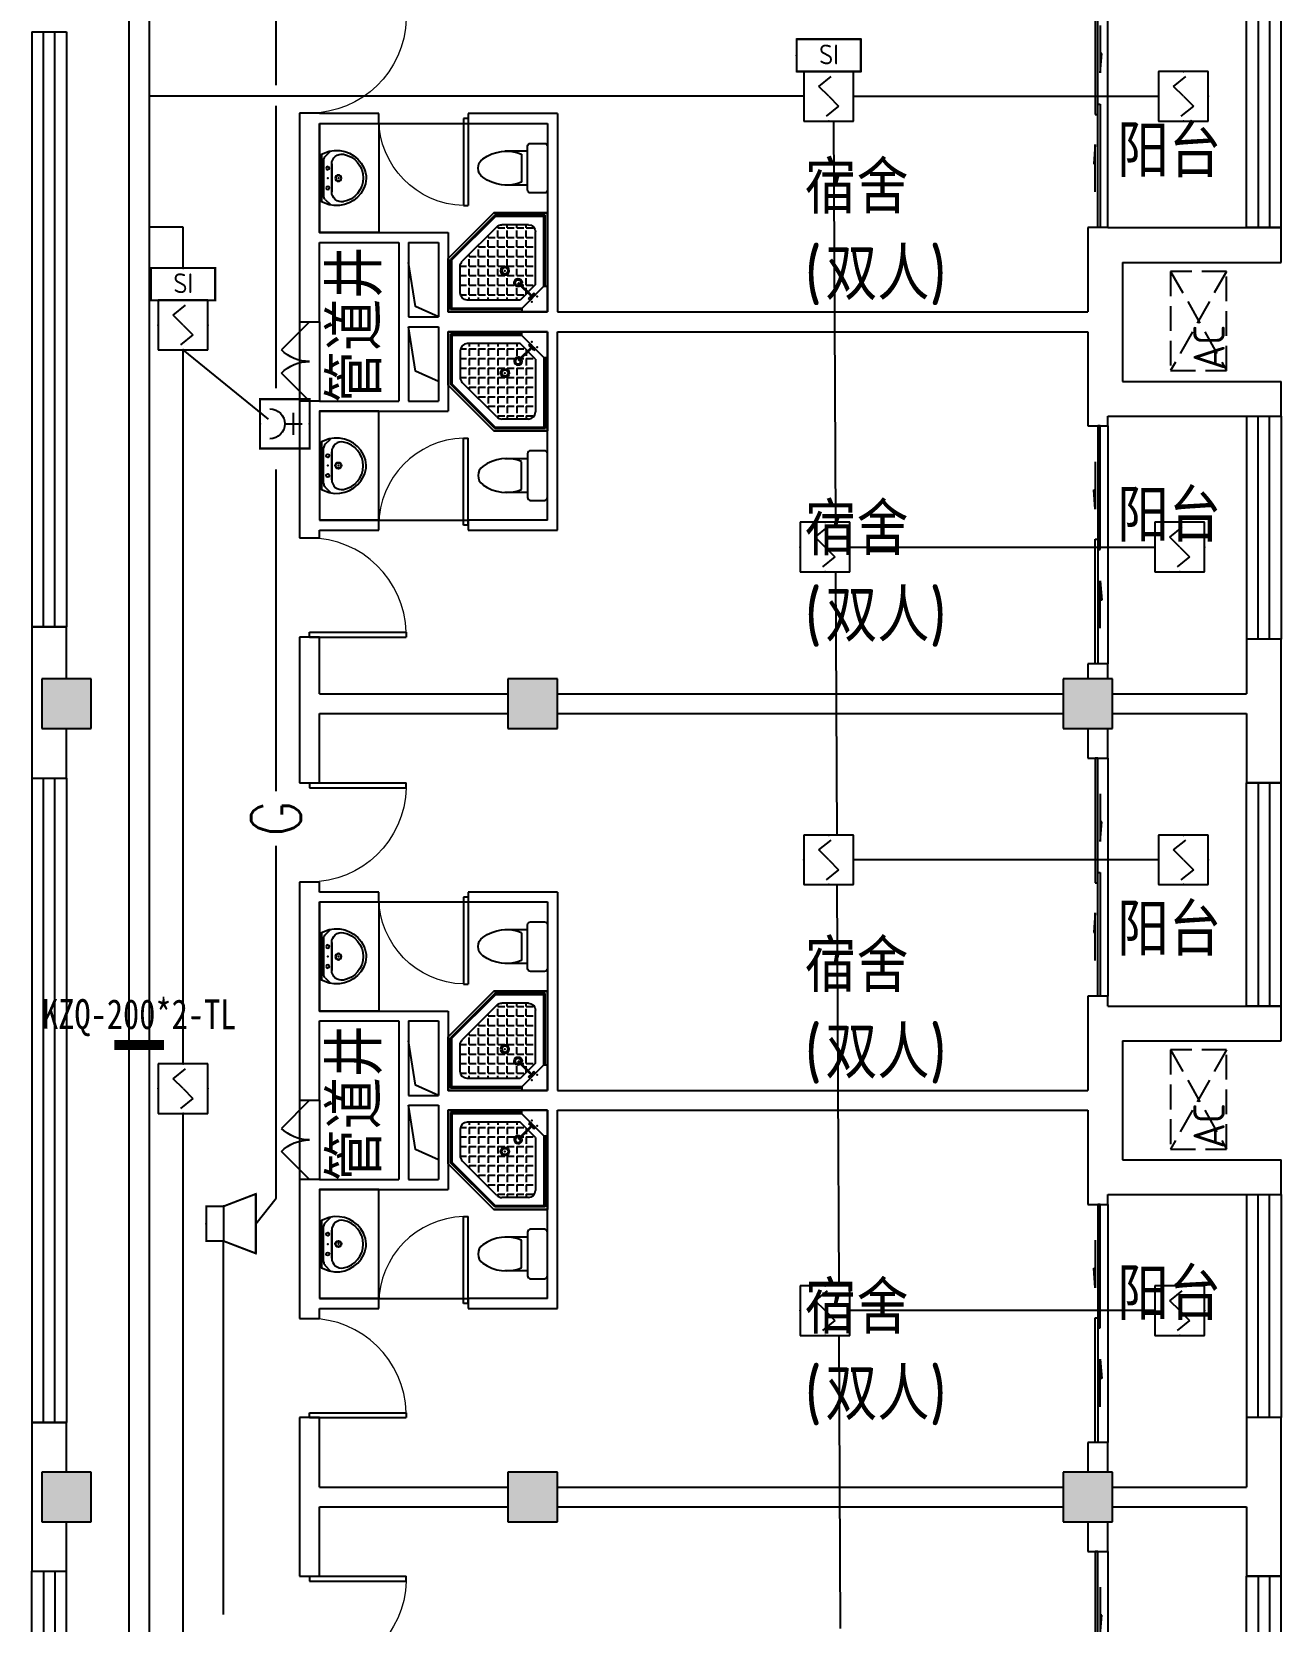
# Model space of a CAD drawing. Extents: x 1725663 to 4653551, y -550461 to 248782.
# Drawn here: x 2380743 to 2393343, y -336607 to -320579 of the extents above; entities that cross this region are included whole.
import ezdxf
from ezdxf.enums import TextEntityAlignment as Align

# ---------------------------------------------------------------- set-up
doc = ezdxf.new("R2010")
doc.units = 0
doc.header["$LTSCALE"] = 1000
doc.linetypes.add('DASH', pattern=[0.35, 0.25, -0.1])
for name, color, linetype in [('0-底图', 7, 'Continuous'), ('CABLETRAY', 4, 'Continuous'), ('CLAYER', 7, 'Continuous'), ('COLUMN', 255, 'Continuous'), ('DIM-消防', 3, 'Continuous'), ('DOOR_FIRE', 4, 'Continuous'), ('EQUIP-广播', 3, 'Continuous'), ('EQUIP-消防', 3, 'Continuous'), ('PUB_HATCH', 8, 'Continuous'), ('PUB_TEXT', 7, 'Continuous'), ('WALL', 2, 'Continuous'), ('WINDOW', 4, 'Continuous'), ('WIRE-消防', 1, 'Continuous'), ('WP_F', 1, 'Continuous'), ('抗震支吊架', 2, 'Continuous'), ('洁具', 213, 'Continuous'), ('空调外机', 211, 'Continuous')]:
    doc.layers.add(name, color=color, linetype=linetype)
doc.styles.add('_TEL_DIM', font='SIMPLEX', dxfattribs={"width": 0.8, "height": 3.5, "bigfont": 'HZTXT'})
doc.styles.add('HZ', font='rs.shx', dxfattribs={"width": 0.8, "bigfont": 'hztxt.shx'})
doc.styles.add('kzcad', font='', dxfattribs={"width": 0.8})
doc.styles.get("Standard").update_dxf_attribs({"font": 'geniso.shx', "bigfont": 'hztxt.shx'})
doc.styles.get('kzcad').set_extended_font_data('SimSun')

# ---------------------------------------------------------------- blocks, each defined once
blk = doc.blocks.new('$equip$00002656')
for p, q in [((-0.5, 1), (-0.5, 0)), ((0.5, 1), (-0.5, 1)), ((0.5, 0), (0.5, 1)), ((-0.219, 0.331), (0.222, 0.331)), ((0, 0.5), (0, 0.15)), ((-0.5, 0), (0.5, 0))]:
    blk.add_line(p, q)
at = {"const_width": 0.04}
blk.add_lwpolyline([(-0.5, 1), (0.5, 1), (0.5, 0), (-0.5, 0), (-0.5, 1), (0.5, 1)], dxfattribs=at)
blk.add_arc((0, 0.8), 0.3, 180, 0)
for p in [(0, 1), (-0.5, 0.5), (0.5, 0.5), (0, 0)]:
    blk.add_point(p)
at = {"color": 7, "flags": 1}
for tag, height, p in [('B', 0.4, (0.762, 0.292)), ('A', 0.00002, (0, 0))]:
    blk.add_attdef(tag, text='', height=height, dxfattribs=at).set_placement(p, align=Align.MIDDLE_CENTER)
blk = doc.blocks.new('A$C29581A72')
at = {"layer": 'EQUIP-消防', "xscale": 500, "yscale": 500, "zscale": 500}
blk.add_blockref('$equip$00002656', (358, 98), dxfattribs=at)
at = {"style": 'HZ', "flags": 1}
for tag in ['WHAT', 'SPEC', 'UNIT']:
    blk.add_attdef(tag, (375, 0), '', height=0.001, dxfattribs=at)
blk = doc.blocks.new('$Equip$00002649')
for p, q in [((-0.5, 0.5), (-0.5, -0.5)), ((0.5, 0.5), (-0.5, 0.5)), ((-0.2, 0.2), (0.05, 0.4)), ((0.5, -0.5), (0.5, 0.5)), ((0, 0), (-0.2, 0.2)), ((0, 0), (0.2, -0.2)), ((0.2, -0.2), (-0.05, -0.4)), ((-0.5, -0.5), (0.5, -0.5))]:
    blk.add_line(p, q)
at = {"const_width": 0.02}
blk.add_lwpolyline([(-0.5, 0.5), (0.5, 0.5), (0.5, -0.5), (-0.5, -0.5), (-0.5, 0.5), (0.5, 0.5)], dxfattribs=at)
for p in [(0, 0.5), (-0.5, 0), (0.5, 0), (0, -0.5)]:
    blk.add_point(p)
at = {"color": 7, "flags": 1}
for tag, height, p in [('A', 0.00002, (0, 0)), ('B', 0.4, (0.762, -0.208))]:
    blk.add_attdef(tag, text='', height=height, dxfattribs=at).set_placement(p, align=Align.MIDDLE_CENTER)
blk = doc.blocks.new('$equip$00002982')
for p, q in [((0, 0.35), (0.35, 0.35)), ((0, 0.35), (0, -0.35)), ((0.35, 0.35), (1, 0.6)), ((0.35, 0.35), (0.35, -0.35)), ((1, 0.6), (1, -0.6)), ((0.35, -0.35), (0, -0.35)), ((1, -0.6), (0.35, -0.35))]:
    blk.add_line(p, q)
at = {"const_width": 0.04}
blk.add_lwpolyline([(0.35, 0.35), (0, 0.35), (0, -0.35), (0.35, -0.35), (1, -0.6), (1, 0.6), (0.35, 0.35), (0, 0.35)], dxfattribs=at)
for p in [(0.35, 0.35), (0, 0), (1, 0), (0.35, -0.35)]:
    blk.add_point(p)
at = {"color": 7, "style": '_TEL_DIM', "flags": 1}
for tag in ['A', 'REMARK']:
    blk.add_attdef(tag, text='', height=0.00002, dxfattribs=at).set_placement((0, 0), align=Align.MIDDLE_CENTER)
blk = doc.blocks.new('$equip$00002776')
for p, q in [((0.65, 0.65), (-0.65, 0.65)), ((-0.65, 0.65), (-0.65, 0)), ((0.65, 0), (0.65, 0.65)), ((-0.65, 0), (0.65, 0))]:
    blk.add_line(p, q)
at = {"const_width": 0.04}
blk.add_lwpolyline([(-0.65, 0.65), (-0.65, 0), (0.65, 0), (0.65, 0.65), (-0.65, 0.65), (-0.65, 0)], dxfattribs=at)
for p in [(0, 0.65), (-0.65, 0.325), (0.65, 0.325), (0, 0)]:
    blk.add_point(p)
at = {"color": 7}
blk.add_attdef('$TEXT$', text='', height=0.4, dxfattribs=at).set_placement((0.006, 0.343), align=Align.MIDDLE_CENTER)
at = {"color": 7, "flags": 1}
for tag, p in [('B', (0.905, 0.246)), ('A', (0, 0))]:
    blk.add_attdef(tag, text='', height=0.4, dxfattribs=at).set_placement(p, align=Align.MIDDLE_CENTER)
blk = doc.blocks.new('1F平面-CAD导入_dwg_Drawing4_t3_dwg_$plan$00001613-474159-1F-927810-1F')
at = {"layer": '洁具'}
for p, q in [((-200, 170), (-430, 170)), ((-30, 250), (-170, 250)), ((-260, -140), (-260, 140)), ((-200, -170), (-200, -220)), ((-170, -250), (-30, -250))]:
    blk.add_line(p, q, dxfattribs=at)
for points in [[(-200, 220), (-200, 170), (-200, -170), (-430, -170)], [(0, -220), (0, 220)]]:
    blk.add_lwpolyline(points, dxfattribs=at)
for centre, radius, start, end in [((-413, -227), 398, 67.4505, 126.6381), ((-170, 220), 30, 90, 180), ((-30, 220), 30, 0, 90), ((-590, 0), 110, 123.4509, 236.5491), ((-413, 227), 398, 233.3619, 292.5495), ((-170, -220), 30, 180, 270), ((-30, -220), 30, 270, 0)]:
    blk.add_arc(centre, radius, start, end, dxfattribs=at)
blk = doc.blocks.new('$lvtry$00000169')
at = {"color": 0}
for p, q in [((259, -36), (259, 0)), ((259, -36), (36, -259)), ((276, -120), (120, -276)), ((144, -151), (291, -298)), ((151, -144), (298, -291)), ((259, -24), (976, -24)), ((259, -36), (964, -36)), ((270, -213), (270, -143)), ((276, -120), (808, -120)), ((366, -213), (366, -143)), ((462, -213), (462, -143)), ((558, -213), (558, -143)), ((655, -213), (655, -143)), ((751, -213), (751, -143)), ((847, -213), (847, -143)), ((964, -36), (976, -24)), ((964, -36), (964, -525)), ((976, -24), (976, -530)), ((36, -259), (0, -259)), ((24, -259), (24, -976)), ((36, -259), (36, -964)), ((120, -276), (120, -808)), ((120, -309), (147, -309)), ((173, -309), (173, -239)), ((173, -309), (243, -309)), ((183, -213), (205, -213)), ((220, -213), (243, -213)), ((270, -213), (340, -213)), ((270, -263), (270, -239)), ((334, -309), (340, -309)), ((366, -213), (436, -213)), ((366, -309), (366, -239)), ((366, -309), (436, -309)), ((462, -213), (532, -213)), ((462, -309), (462, -239)), ((462, -309), (532, -309)), ((558, -213), (628, -213)), ((558, -309), (558, -239)), ((558, -309), (628, -309)), ((655, -213), (725, -213)), ((655, -309), (655, -239)), ((655, -309), (725, -309)), ((751, -213), (821, -213)), ((751, -309), (751, -239)), ((751, -309), (821, -309)), ((847, -213), (880, -213)), ((847, -309), (847, -239)), ((847, -309), (880, -309)), ((880, -192), (880, -460)), ((120, -405), (147, -405)), ((173, -405), (173, -335)), ((173, -405), (243, -405)), ((173, -501), (173, -431)), ((270, -405), (270, -335)), ((270, -405), (340, -405)), ((270, -501), (270, -431)), ((366, -405), (366, -335)), ((366, -405), (379, -405)), ((366, -501), (366, -431)), ((462, -405), (462, -335)), ((462, -405), (532, -405)), ((462, -501), (462, -431)), ((558, -405), (558, -335)), ((558, -405), (628, -405)), ((558, -501), (558, -431)), ((655, -405), (655, -335)), ((655, -405), (725, -405)), ((655, -501), (655, -431)), ((751, -405), (751, -335)), ((751, -405), (821, -405)), ((751, -501), (751, -431)), ((847, -405), (847, -335)), ((847, -405), (880, -405)), ((847, -501), (847, -431)), ((120, -501), (147, -501)), ((120, -598), (147, -598)), ((173, -501), (243, -501)), ((173, -598), (173, -528)), ((173, -598), (243, -598)), ((173, -694), (173, -624)), ((270, -501), (340, -501)), ((270, -598), (270, -528)), ((270, -598), (340, -598)), ((270, -694), (270, -624)), ((366, -501), (436, -501)), ((366, -598), (366, -528)), ((366, -598), (436, -598)), ((366, -694), (366, -624)), ((462, -501), (532, -501)), ((462, -598), (462, -528)), ((462, -598), (532, -598)), ((462, -694), (462, -624)), ((859, -511), (511, -859)), ((964, -525), (525, -964)), ((976, -530), (530, -976)), ((558, -501), (628, -501)), ((558, -598), (558, -528)), ((558, -598), (628, -598)), ((558, -694), (558, -624)), ((655, -501), (725, -501)), ((655, -598), (655, -528)), ((655, -598), (725, -598)), ((655, -694), (655, -624)), ((751, -501), (821, -501)), ((751, -598), (751, -528)), ((751, -598), (773, -598)), ((847, -501), (867, -501)), ((964, -525), (976, -530)), ((120, -694), (147, -694)), ((120, -790), (147, -790)), ((173, -694), (243, -694)), ((173, -790), (173, -720)), ((173, -790), (243, -790)), ((270, -694), (340, -694)), ((270, -790), (270, -720)), ((270, -790), (340, -790)), ((366, -694), (436, -694)), ((366, -790), (366, -720)), ((366, -790), (436, -790)), ((462, -694), (532, -694)), ((462, -790), (462, -720)), ((462, -790), (532, -790)), ((558, -694), (628, -694)), ((558, -790), (558, -720)), ((558, -790), (580, -790)), ((655, -694), (676, -694)), ((173, -878), (173, -816)), ((192, -880), (460, -880)), ((270, -880), (270, -816)), ((366, -880), (366, -816)), ((462, -880), (462, -816)), ((36, -964), (24, -976)), ((24, -976), (530, -976)), ((36, -964), (525, -964)), ((525, -964), (530, -976))]:
    blk.add_line(p, q, dxfattribs=at)
blk.add_lwpolyline([(0, 0), (0, -1000), (540, -1000), (1000, -540), (1000, 0)], close=True)
for points in [[(0, 0), (0, -1000)], [(0, 0), (1000, 0)], [(1000, 0), (1000, -540)], [(190, -136), (178, -148), (162, -132), (174, -121)], [(136, -190), (148, -178), (132, -162), (121, -174)], [(1000, -540), (540, -1000)], [(0, -1000), (540, -1000)]]:
    blk.add_lwpolyline(points, close=True, dxfattribs=at)
for radius in [43.8, 31.1]:
    blk.add_circle((416, -428), radius, dxfattribs=at)
for centre, radius, start, end in [((808, -192), 72, 0, 90), ((296, -296), 40.6, 142.583, 128.4197), ((296, -296), 28.6, 145.828, 125.6599), ((808, -460), 72, 315, 0), ((192, -808), 72, 180, 270), ((460, -808), 72, 270, 315)]:
    blk.add_arc(centre, radius, start, end, dxfattribs=at)
for p in [(103, -156, 0), (156, -102, 0), (416, -428, 0)]:
    blk.add_point(p, dxfattribs=at)
blk = doc.blocks.new('$lvtry$00000178')
at = {"color": 0}
for p, q in [((-238, 0), (238, 0)), ((-214, -36), (-272, -91)), ((-180, -23), (180, -23)), ((-142, -105), (140, -105)), ((140, -105), (-142, -105)), ((216, -37), (268, -91))]:
    blk.add_line(p, q, dxfattribs=at)
blk.add_lwpolyline([(-104, -430, 0.224698), (110, -425, 0.348046), (269, -79), (239, 0), (-241, 0), (-271, -79, 0.356844)], format="xyb", close=True, dxfattribs=at)
for centre, radius in [((-100, -65), 16.3), ((1, -172), 31.6), ((100, -65), 16.3)]:
    blk.add_circle(centre, radius, dxfattribs=at)
at = {"color": 0, "lineweight": 13}
blk.add_circle((1, -172), 23, dxfattribs=at)
at = {"color": 0}
for centre, radius, start, end in [((-142, -205), 100, 90, 190.5602), ((-180, -73), 50, 90, 133.181), ((140, -205), 100, 349.4398, 90), ((180, -73), 50, 44.5607, 90), ((-1, -179), 243, 190.5602, 349.4398)]:
    blk.add_arc(centre, radius, start, end, dxfattribs=at)
for p in [(0, -65), (1, -172)]:
    blk.add_point(p, dxfattribs=at)
blk = doc.blocks.new('A$C70365C93')
at = {"layer": '洁具'}
blk.add_lwpolyline([(-1900, 2300), (-1900, 1700), (-800, 1700), (-800, 2300)], close=True, dxfattribs=at)
blk.add_blockref('$lvtry$00000178', (-1350, 2280), dxfattribs=at)
at = {"layer": '洁具', "rotation": 180}
blk.add_blockref('$lvtry$00000169', (0, 0), dxfattribs=at)
at = {"layer": '洁具', "extrusion": (0, 0, -1), "xscale": -1, "zscale": -1, "rotation": 90}
blk.add_blockref('1F平面-CAD导入_dwg_Drawing4_t3_dwg_$plan$00001613-474159-1F-927810-1F', (1450, 0), dxfattribs=at)
blk = doc.blocks.new('A$Cf5a72a1b')
at = {"layer": '空调外机', "linetype": 'DASH'}
for p, q in [((1000, 563), (0, 0)), ((1000, 0), (0, 563))]:
    blk.add_line(p, q, dxfattribs=at)
blk.add_lwpolyline([(1000, 563), (0, 563), (0, 0), (1000, 0)], close=True, dxfattribs=at)
at = {"layer": 'PUB_TEXT'}
blk.add_text('AC', height=315, dxfattribs=at).set_placement((5, 18))
blk = doc.blocks.new('$TCHSYS$WIN2D')
for p, q in [((-0.5, 0.5), (0.5, 0.5)), ((-0.5, 0.5), (-0.5, -0.5)), ((0.5, 0.5), (0.5, -0.5)), ((0.5, 0.1667), (-0.5, 0.1667)), ((0.5, -0.1667), (-0.5, -0.1667)), ((-0.5, -0.5), (0.5, -0.5))]:
    blk.add_line(p, q)
blk = doc.blocks.new('$DorLib2D$00000131')
at = {"color": 0, "linetype": 'Continuous'}
for p, q in [((0.15, 0.125), (0.2319, 0.1973)), ((0.2319, 0.1973), (0.2319, 0.125)), ((-0.5, 0.125), (-0.5, 0)), ((0.0192, 0.125), (-0.5, 0.125)), ((0.0192, 0), (0.0192, 0.125)), ((0.35, 0.125), (0.15, 0.125)), ((-0.5, 0), (0.0192, 0)), ((-0.024, 0), (0.5, 0)), ((-0.024, -0.125), (-0.024, 0)), ((0.5, 0), (0.5, -0.125)), ((-0.35, -0.125), (-0.15, -0.125)), ((-0.2319, -0.1973), (-0.2319, -0.125)), ((-0.15, -0.125), (-0.2319, -0.1973)), ((0.5, -0.125), (-0.024, -0.125))]:
    blk.add_line(p, q, dxfattribs=at)
blk = doc.blocks.new('$WINLIB2D$00000001')
at = {"color": 0}
for points in [[(-0.5, 0.5), (-0.5, -0.5)], [(-0.5, 0.5), (0.5, 0.5)], [(0.5, -0.5), (0.5, 0.5)], [(0.5, 0.1667), (-0.5, 0.1667)], [(0.5, -0.1667), (-0.5, -0.1667)], [(-0.5, -0.5), (0.5, -0.5)]]:
    blk.add_lwpolyline(points, dxfattribs=at)
blk = doc.blocks.new('$DorLib2D$00000116')
at = {"color": 0}
for p, q in [((-0.5, 0), (-0.146, 0.354)), ((0.5, 0), (0.146, 0.354))]:
    blk.add_line(p, q, dxfattribs=at)
for centre, start, end in [((-0.5, 0), 0, 45), ((0.5, 0), 135, 180)]:
    blk.add_arc(centre, 0.5, start, end, dxfattribs=at)
blk = doc.blocks.new('$DorLib2D$00000001')
for p, q in [((0.45, 0.975), (0.5, 0.975)), ((0.45, 0), (0.45, 0.975)), ((0.5, 0), (0.5, 0.975)), ((0.5, 0), (0.45, 0))]:
    blk.add_line(p, q)
at = {"lineweight": 13}
blk.add_arc((0.475, 0), 0.975, 91.4693, 180, dxfattribs=at)
blk = doc.blocks.new('ugjhk')
at = {"layer": 'PUB_HATCH'}
for points in [[(1591707, -245970.8), (1591707, -246470.8), (1592207, -246470.8), (1592207, -245970.8)], [(1596407, -245970.8), (1596407, -246470.8), (1596907, -246470.8), (1596907, -245970.8)], [(1602007, -245970.8), (1602007, -246470.8), (1602507, -246470.8), (1602507, -245970.8)], [(1591707, -253970.8), (1591707, -254470.8), (1592207, -254470.8), (1592207, -253970.8)], [(1596407, -253970.8), (1596407, -254470.8), (1596907, -254470.8), (1596907, -253970.8)], [(1602007, -253970.8), (1602007, -254470.8), (1602507, -254470.8), (1602507, -253970.8)]]:
    blk.add_hatch(color=256, dxfattribs=at).paths.add_polyline_path(points)
for points in [[(1595707, -242320.8), (1595476.7, -242217.2), (1595407, -241770.8)], [(1595707, -242970.8), (1595476.7, -242867.2), (1595407, -242420.8)], [(1595707, -250170.8), (1595476.7, -250067.2), (1595407, -249620.8)], [(1595707, -250820.8), (1595476.7, -250717.2), (1595407, -250270.8)]]:
    blk.add_lwpolyline(points)
at = {"layer": 'COLUMN'}
for p, q in [((1591707, -245970.8), (1591707, -246470.8)), ((1592207, -245970.8), (1591707, -245970.8)), ((1592207, -246470.8), (1592207, -245970.8)), ((1596407, -245970.8), (1596407, -246470.8)), ((1596907, -245970.8), (1596407, -245970.8)), ((1596907, -246470.8), (1596907, -245970.8)), ((1602007, -245970.8), (1602007, -246470.8)), ((1602507, -245970.8), (1602007, -245970.8)), ((1602507, -246470.8), (1602507, -245970.8)), ((1591707, -246470.8), (1592207, -246470.8)), ((1596407, -246470.8), (1596907, -246470.8)), ((1602007, -246470.8), (1602507, -246470.8)), ((1591707, -253970.8), (1591707, -254470.8)), ((1592207, -253970.8), (1591707, -253970.8)), ((1592207, -254470.8), (1592207, -253970.8)), ((1596407, -253970.8), (1596407, -254470.8)), ((1596907, -253970.8), (1596407, -253970.8)), ((1596907, -254470.8), (1596907, -253970.8)), ((1602007, -253970.8), (1602007, -254470.8)), ((1602507, -253970.8), (1602007, -253970.8)), ((1602507, -254470.8), (1602507, -253970.8)), ((1591707, -254470.8), (1592207, -254470.8)), ((1596407, -254470.8), (1596907, -254470.8)), ((1602007, -254470.8), (1602507, -254470.8))]:
    blk.add_line(p, q, dxfattribs=at)
at = {"layer": 'DOOR_FIRE'}
for p, q in [((1594307, -242370.8), (1594307, -243170.8)), ((1594507, -242370.8), (1594507, -243170.8)), ((1594307, -250220.8), (1594307, -251020.8)), ((1594507, -250220.8), (1594507, -251020.8))]:
    blk.add_line(p, q, dxfattribs=at)
at = {"layer": 'WALL'}
for p, q in [((1594507, -240266.5), (1594307, -240266.5)), ((1594307, -240266.5), (1594307, -240270.8)), ((1594307, -240270.8), (1594307, -241470.8)), ((1594507, -240270.8), (1594507, -240266.5)), ((1595107, -240270.8), (1594507, -240270.8)), ((1594507, -240370.8), (1594507, -241470.8)), ((1594507, -240370.8), (1595107, -240370.8)), ((1595107, -240370.8), (1595107, -240270.8)), ((1596907, -240270.8), (1596007, -240270.8)), ((1596007, -240270.8), (1596007, -240370.8)), ((1596007, -240370.8), (1596807, -240370.8)), ((1596807, -240370.8), (1596807, -242270.8)), ((1596907, -240270.8), (1596907, -242270.8)), ((1594307, -241470.8), (1594307, -242370.8)), ((1594507, -241470.8), (1595307, -241470.8)), ((1595307, -241470.8), (1595807, -241470.8)), ((1595807, -241470.8), (1595807, -242270.8)), ((1602457, -241420.8), (1602257, -241420.8)), ((1602257, -241420.8), (1602257, -241670.8)), ((1602457, -241420.8), (1603857, -241420.8)), ((1604207, -241420.8), (1603857, -241420.8)), ((1604207, -241770.8), (1604207, -241420.8)), ((1594507, -242370.8), (1594507, -241570.8)), ((1594507, -241570.8), (1595307, -241570.8)), ((1595307, -241570.8), (1595307, -242370.8)), ((1595407, -241570.8), (1595707, -241570.8)), ((1595407, -241570.8), (1595407, -242320.8)), ((1595707, -241570.8), (1595707, -242320.8)), ((1602257, -241670.8), (1602257, -242270.8)), ((1602607, -241770.8), (1604207, -241770.8)), ((1602607, -241770.8), (1602607, -242370.8)), ((1595407, -242320.8), (1595707, -242320.8)), ((1595807, -242270.8), (1596807, -242270.8)), ((1596907, -242270.8), (1602257, -242270.8)), ((1594307, -242370.8), (1594507, -242370.8)), ((1595307, -242370.8), (1595307, -243170.8)), ((1595407, -242420.8), (1595407, -243170.8)), ((1595407, -242420.8), (1595707, -242420.8)), ((1595707, -242420.8), (1595707, -243170.8)), ((1595807, -242470.8), (1595807, -243270.8)), ((1595807, -242470.8), (1596807, -242470.8)), ((1596807, -244370.8), (1596807, -242470.8)), ((1596907, -244470.8), (1596907, -242470.8)), ((1596907, -242470.8), (1602257, -242470.8)), ((1602257, -242470.8), (1602257, -243070.8)), ((1602607, -242370.8), (1602607, -242970.8)), ((1602607, -242970.8), (1604207, -242970.8)), ((1604207, -243320.8), (1604207, -242970.8)), ((1602257, -243070.8), (1602257, -243420.8)), ((1594507, -243170.8), (1594307, -243170.8)), ((1594307, -243170.8), (1594307, -243270.8)), ((1594307, -243270.8), (1594307, -244470.8)), ((1594507, -243170.8), (1595307, -243170.8)), ((1594507, -243270.8), (1594507, -244370.8)), ((1594507, -243270.8), (1595307, -243270.8)), ((1595307, -243270.8), (1595807, -243270.8)), ((1595407, -243170.8), (1595707, -243170.8)), ((1602257, -243420.8), (1602457, -243420.8)), ((1602457, -243420.8), (1602457, -243320.8)), ((1602457, -243320.8), (1603857, -243320.8)), ((1603857, -243320.8), (1604207, -243320.8)), ((1595107, -244370.8), (1594507, -244370.8)), ((1595107, -244470.8), (1595107, -244370.8)), ((1596807, -244370.8), (1596007, -244370.8)), ((1596007, -244370.8), (1596007, -244470.8)), ((1594307, -244470.8), (1594307, -244550.4)), ((1594307, -244550.4), (1594507, -244550.4)), ((1594507, -244470.8), (1595107, -244470.8)), ((1594507, -244550.4), (1594507, -244470.8)), ((1596007, -244470.8), (1596907, -244470.8)), ((1591957, -245445.8), (1591607, -245445.8)), ((1591607, -245445.8), (1591607, -246220.8)), ((1591957, -245970.8), (1591957, -245445.8)), ((1594507, -245550.4), (1594307, -245550.4)), ((1594307, -245550.4), (1594307, -246220.8)), ((1594507, -246120.8), (1594507, -245550.4)), ((1604207, -245570.8), (1603857, -245570.8)), ((1603857, -245570.8), (1603857, -246120.8)), ((1604207, -246220.8), (1604207, -245570.8)), ((1602457, -245820.8), (1602257, -245820.8)), ((1602257, -245820.8), (1602257, -245970.8)), ((1602457, -245970.8), (1602457, -245820.8)), ((1594507, -246120.8), (1596407, -246120.8)), ((1596907, -246120.8), (1602007, -246120.8)), ((1602507, -246120.8), (1603857, -246120.8)), ((1591607, -246220.8), (1591607, -246970.8)), ((1594307, -246220.8), (1594307, -247020.8)), ((1594507, -247020.8), (1594507, -246320.8)), ((1594507, -246320.8), (1596407, -246320.8)), ((1596907, -246320.8), (1602007, -246320.8)), ((1602507, -246320.8), (1603857, -246320.8)), ((1603857, -246320.8), (1603857, -247020.8)), ((1604207, -247020.8), (1604207, -246220.8)), ((1591957, -246970.8), (1591957, -246470.8)), ((1602257, -246470.8), (1602257, -246770.8)), ((1602457, -246770.8), (1602457, -246470.8)), ((1602257, -246770.8), (1602457, -246770.8)), ((1591607, -246970.8), (1591957, -246970.8)), ((1594307, -247020.8), (1594507, -247020.8)), ((1603857, -247020.8), (1604207, -247020.8)), ((1594507, -248020.8), (1594307, -248020.8)), ((1594307, -248020.8), (1594307, -248120.8)), ((1594507, -248120.8), (1594507, -248020.8)), ((1594307, -248120.8), (1594307, -249320.8)), ((1595107, -248120.8), (1594507, -248120.8)), ((1594507, -248220.8), (1594507, -249320.8)), ((1594507, -248220.8), (1595107, -248220.8)), ((1595107, -248220.8), (1595107, -248120.8)), ((1596907, -248120.8), (1596007, -248120.8)), ((1596007, -248120.8), (1596007, -248220.8)), ((1596007, -248220.8), (1596807, -248220.8)), ((1596807, -248220.8), (1596807, -250120.8)), ((1596907, -248120.8), (1596907, -250120.8)), ((1602457, -249170.8), (1602257, -249170.8)), ((1602257, -249170.8), (1602257, -249520.8)), ((1602457, -249270.8), (1602457, -249170.8)), ((1594307, -249320.8), (1594307, -250220.8)), ((1594507, -249320.8), (1595307, -249320.8)), ((1595307, -249320.8), (1595807, -249320.8)), ((1595807, -249320.8), (1595807, -250120.8)), ((1602457, -249270.8), (1603857, -249270.8)), ((1604207, -249270.8), (1603857, -249270.8)), ((1604207, -249620.8), (1604207, -249270.8)), ((1594507, -250220.8), (1594507, -249420.8)), ((1594507, -249420.8), (1595307, -249420.8)), ((1595307, -249420.8), (1595307, -250220.8)), ((1595407, -249420.8), (1595707, -249420.8)), ((1595407, -249420.8), (1595407, -250170.8)), ((1595707, -249420.8), (1595707, -250170.8)), ((1602257, -249520.8), (1602257, -250120.8)), ((1602607, -249620.8), (1602607, -250220.8)), ((1602607, -249620.8), (1604207, -249620.8)), ((1595407, -250170.8), (1595707, -250170.8)), ((1595807, -250120.8), (1596807, -250120.8)), ((1596907, -250120.8), (1602257, -250120.8)), ((1594307, -250220.8), (1594507, -250220.8)), ((1595307, -250220.8), (1595307, -251020.8)), ((1595407, -250270.8), (1595407, -251020.8)), ((1595407, -250270.8), (1595707, -250270.8)), ((1595707, -250270.8), (1595707, -251020.8)), ((1595807, -250320.8), (1595807, -251120.8)), ((1595807, -250320.8), (1596807, -250320.8)), ((1596807, -252220.8), (1596807, -250320.8)), ((1596907, -252320.8), (1596907, -250320.8)), ((1596907, -250320.8), (1602257, -250320.8)), ((1602257, -250320.8), (1602257, -250920.8)), ((1602607, -250220.8), (1602607, -250820.8)), ((1602607, -250820.8), (1604207, -250820.8)), ((1604207, -251170.8), (1604207, -250820.8)), ((1602257, -250920.8), (1602257, -251270.8)), ((1594507, -251020.8), (1594307, -251020.8)), ((1594307, -251020.8), (1594307, -251120.8)), ((1594307, -251120.8), (1594307, -252320.8)), ((1594507, -251020.8), (1595307, -251020.8)), ((1594507, -251120.8), (1594507, -252220.8)), ((1594507, -251120.8), (1595307, -251120.8)), ((1595307, -251120.8), (1595807, -251120.8)), ((1595407, -251020.8), (1595707, -251020.8)), ((1602257, -251270.8), (1602457, -251270.8)), ((1602457, -251270.8), (1602457, -251170.8)), ((1602457, -251170.8), (1603857, -251170.8)), ((1603857, -251170.8), (1604207, -251170.8)), ((1595107, -252220.8), (1594507, -252220.8)), ((1595107, -252320.8), (1595107, -252220.8)), ((1596807, -252220.8), (1596007, -252220.8)), ((1596007, -252220.8), (1596007, -252320.8)), ((1594307, -252320.8), (1594307, -252420.8)), ((1594307, -252420.8), (1594507, -252420.8)), ((1594507, -252320.8), (1595107, -252320.8)), ((1594507, -252420.8), (1594507, -252320.8)), ((1596007, -252320.8), (1596907, -252320.8)), ((1591957, -253470.8), (1591607, -253470.8)), ((1591607, -253470.8), (1591607, -254220.8)), ((1591957, -253970.8), (1591957, -253470.8)), ((1594507, -253420.8), (1594307, -253420.8)), ((1594307, -253420.8), (1594307, -254220.8)), ((1594507, -254120.8), (1594507, -253420.8)), ((1604207, -253420.8), (1603857, -253420.8)), ((1603857, -253420.8), (1603857, -254120.8)), ((1604207, -254220.8), (1604207, -253420.8)), ((1602457, -253670.8), (1602257, -253670.8)), ((1602257, -253670.8), (1602257, -253970.8)), ((1602457, -253970.8), (1602457, -253670.8)), ((1594507, -254120.8), (1596407, -254120.8)), ((1596907, -254120.8), (1602007, -254120.8)), ((1602507, -254120.8), (1603857, -254120.8)), ((1591607, -254220.8), (1591607, -254970.8)), ((1594307, -254220.8), (1594307, -255020.8)), ((1594507, -255020.8), (1594507, -254320.8)), ((1594507, -254320.8), (1596407, -254320.8)), ((1596907, -254320.8), (1602007, -254320.8)), ((1602507, -254320.8), (1603857, -254320.8)), ((1603857, -254320.8), (1603857, -255020.8)), ((1604207, -255020.8), (1604207, -254220.8)), ((1591957, -254970.8), (1591957, -254470.8)), ((1602257, -254470.8), (1602257, -254770.8)), ((1602457, -254770.8), (1602457, -254470.8)), ((1602257, -254770.8), (1602457, -254770.8)), ((1591607, -254970.8), (1591957, -254970.8)), ((1594307, -255020.8), (1594507, -255020.8)), ((1603857, -255020.8), (1604207, -255020.8))]:
    blk.add_line(p, q, dxfattribs=at)
at = {"layer": 'WINDOW'}
for p, q in [((1602457, -241420.8), (1602457, -239020.8)), ((1595107, -240370.8), (1596007, -240370.8)), ((1602457, -243420.8), (1602457, -245820.8)), ((1595107, -244370.8), (1596007, -244370.8)), ((1602457, -246770.8), (1602457, -249170.8)), ((1595107, -248220.8), (1596007, -248220.8)), ((1602457, -251270.8), (1602457, -253670.8)), ((1595107, -252220.8), (1596007, -252220.8)), ((1602457, -254770.8), (1602457, -257170.8))]:
    blk.add_line(p, q, dxfattribs=at)
at = {"xscale": -1, "rotation": 89.99999999992463}
for p in [(1596807, -242270.8), (1596807, -250120.8)]:
    blk.add_blockref('A$C70365C93', p, dxfattribs=at)
for name, p, rotation in [('A$Cf5a72a1b', (1603655.1, -242862), 90), ('A$C70365C93', (1596807, -242470.8), 89.99999999999997), ('A$Cf5a72a1b', (1603655.1, -250712), 90), ('A$C70365C93', (1596807, -250320.8), 89.99999999999997)]:
    blk.add_blockref(name, p, dxfattribs=dict(rotation=rotation))
at = {"layer": 'DOOR_FIRE', "xscale": 800, "yscale": -800, "zscale": 200}
for p, rotation in [((1594407, -242770.8), 269.9999999999926), ((1594407, -250620.8), 269.9999999999852)]:
    blk.add_blockref('$DorLib2D$00000116', p, dxfattribs=dict(at, rotation=rotation))
at = {"layer": 'WINDOW'}
for name, p, xscale, yscale, zscale, rotation in [('$DorLib2D$00000131', (1602357, -240220.8), 2400, -200, 2400, 90), ('$DorLib2D$00000001', (1594407, -239766.5), -1000, 1000, -1000, 269.9999999999923), ('$WINLIB2D$00000001', (1604032, -240295.8), 2249.999999993481, 350, 2249.999999993481, 90), ('$TCHSYS$WIN2D', (1591782, -242445.8), 6000, -350, 6000, 269.9999999999709), ('$DorLib2D$00000131', (1602357, -244620.8), 2400, 200, 2400, 270), ('$WINLIB2D$00000001', (1604032, -244445.8), -2249.999999993481, 350, -2249.999999993481, 90), ('$DorLib2D$00000001', (1594407, -245050.4), 1000, 1000, 1000, 269.9999999999923), ('$DorLib2D$00000131', (1602357, -247970.8), -2400, 200, -2400, 270), ('$TCHSYS$WIN2D', (1591782, -250220.8), 6500, -350, 6500, 269.9999999999716), ('$DorLib2D$00000001', (1594407, -247520.8), -1000, 1000, -1000, 270.000000000007), ('$WINLIB2D$00000001', (1604032, -248145.8), 2249.999999993481, 350, 2249.999999993481, 90), ('$DorLib2D$00000131', (1602357, -252470.8), 2400, 200, 2400, 270), ('$WINLIB2D$00000001', (1604032, -252295.8), -2249.999999993481, 350, -2249.999999993481, 90), ('$DorLib2D$00000001', (1594407, -252920.8), 1000, 1000, 1000, 269.999999999993), ('$DorLib2D$00000131', (1602357, -255970.8), -2400, 200, -2400, 270), ('$TCHSYS$WIN2D', (1591782, -258220.8), -6500, -350, -6500, 269.9999999999716), ('$DorLib2D$00000001', (1594407, -255520.8), -1000, 1000, -1000, 270), ('$WINLIB2D$00000001', (1604032, -256145.8), 2249.999999993481, 350, 2249.999999993481, 90)]:
    blk.add_blockref(name, p, dxfattribs=dict(at, xscale=xscale, yscale=yscale, zscale=zscale, rotation=rotation))
at = {"layer": 'WINDOW', "xscale": 900, "zscale": 900}
for p, yscale in [((1595557, -240320.8), -900), ((1595557, -244420.8), 900), ((1595557, -248170.8), -900), ((1595557, -252270.8), 900)]:
    blk.add_blockref('$DorLib2D$00000001', p, dxfattribs=dict(at, yscale=yscale))
at = {"layer": 'CLAYER'}
for p in [(1595132.2, -243188.6), (1595132.2, -251038.6)]:
    blk.add_text('管道井', height=525, rotation=90, dxfattribs=at).set_placement(p)
at = {"layer": 'PUB_TEXT'}
for s, p in [('阳台', (1602551.7, -240913)), ('宿舍', (1599399.2, -241278.7)), ('(', (1599399.2, -242150.9)), ('双人', (1599609.2, -242150.9)), (')', (1600659.2, -242150.9)), ('阳台', (1602551.7, -244588.5)), ('宿舍', (1599399.2, -244724.2)), ('(', (1599399.2, -245596.3)), ('双人', (1599609.2, -245596.3)), (')', (1600659.2, -245596.3)), ('阳台', (1602551.7, -248763)), ('宿舍', (1599399.2, -249128.7)), ('(', (1599399.2, -250000.9)), ('双人', (1599609.2, -250000.9)), (')', (1600659.2, -250000.9)), ('阳台', (1602551.7, -252438.5)), ('宿舍', (1599399.2, -252574.2)), ('(', (1599399.2, -253446.3)), ('双人', (1599609.2, -253446.3)), (')', (1600659.2, -253446.3))]:
    blk.add_text(s, height=525, dxfattribs=at).set_placement(p)

msp = doc.modelspace()

# ---------------------------------------------------------------- linework, layer by layer
at = {"layer": 'CABLETRAY'}
for p, q in [((2381726, -375531), (2381726, -319161)), ((2381726, -375531), (2381726, -319161)), ((2381926, -319161), (2381926, -375531)), ((2381926, -319161), (2381926, -375531))]:
    msp.add_line(p, q, dxfattribs=at)
at = {"layer": 'WIRE-消防'}
for p, q in [((2383206, -320888), (2383206, -320457)), ((2383206, -321116), (2383206, -320888)), ((2388530, -321229, 4200), (2381926, -321229)), ((2383206, -324173), (2383206, -321324)), ((2389030, -321229, 4200), (2392107, -321229, 4200)), ((2388850, -325525, 4200), (2388831, -321479, 4200)), ((2382268, -322549, 4200), (2381926, -322549)), ((2382268, -322961, 4200), (2382268, -322549, 4200)), ((2382268, -330986, 4200), (2382268, -323786, 4200)), ((2383129, -324485), (2382268, -323786, 4200)), ((2383206, -328236), (2383206, -324992)), ((2388993, -325775, 4200), (2392069, -325775, 4200)), ((2388864, -328679, 4200), (2388852, -326025, 4200)), ((2383206, -332340), (2383206, -328789)), ((2392107, -328929, 4200), (2389030, -328929, 4200)), ((2388884, -333225, 4200), (2388866, -329179, 4200)), ((2382268, -332411, 4200), (2382268, -331486, 4200)), ((2382268, -338986, 4200), (2382268, -332411, 4200)), ((2383002, -332598), (2383206, -332340)), ((2382677, -336540), (2382677, -332773)), ((2392069, -333475, 4200), (2388993, -333475, 4200)), ((2388900, -336679, 4200), (2388886, -333725, 4200))]:
    msp.add_line(p, q, dxfattribs=at)
at = {"layer": '抗震支吊架', "color": 2, "const_width": 100}
msp.add_lwpolyline([(2381576, -330795), (2382076, -330795)], dxfattribs=at)

# ---------------------------------------------------------------- block references
at = {"layer": '0-底图'}
msp.add_blockref('ugjhk', (789136, -81133), dxfattribs=at)
at = {"layer": 'EQUIP-广播', "xscale": 500, "yscale": 500, "zscale": 500}
msp.add_blockref('$equip$00002982', (2382502, -332598), dxfattribs=at)
at = {"layer": 'EQUIP-消防', "xscale": 500, "yscale": 500, "zscale": 500}
for p in [(2388780, -320979, 4200), (2382268, -323286, 4200)]:
    msp.add_blockref('$equip$00002776', p, dxfattribs=at).add_auto_attribs({'$TEXT$': 'SI'})
for p in [(2388780, -321229, 4200), (2392357, -321229, 4200), (2382268, -323536, 4200), (2388743, -325775, 4200), (2392319, -325775, 4200), (2388780, -328929, 4200), (2392357, -328929, 4200), (2382268, -331236, 4200), (2388743, -333475, 4200), (2392319, -333475, 4200)]:
    msp.add_blockref('$Equip$00002649', p, dxfattribs=at)
at = {"layer": 'WP_F', "xscale": -1, "rotation": 90}
msp.add_blockref('A$C29581A72', (2383643, -324174), dxfattribs=at)

# ---------------------------------------------------------------- texts
at = {"layer": 'DIM-消防', "style": '_TEL_DIM', "width": 0.8}
msp.add_text('G', height=500, rotation=90, dxfattribs=at).set_placement((2383206, -328513), align=Align.MIDDLE_CENTER)
at = {"layer": '抗震支吊架', "color": 2, "style": 'kzcad', "width": 0.8}
msp.add_text('KZQ-200*2-TL', height=300, rotation=359.8854, dxfattribs=at).set_placement((2381826, -330635), align=Align.CENTER)

doc.saveas('drawing.dxf')
